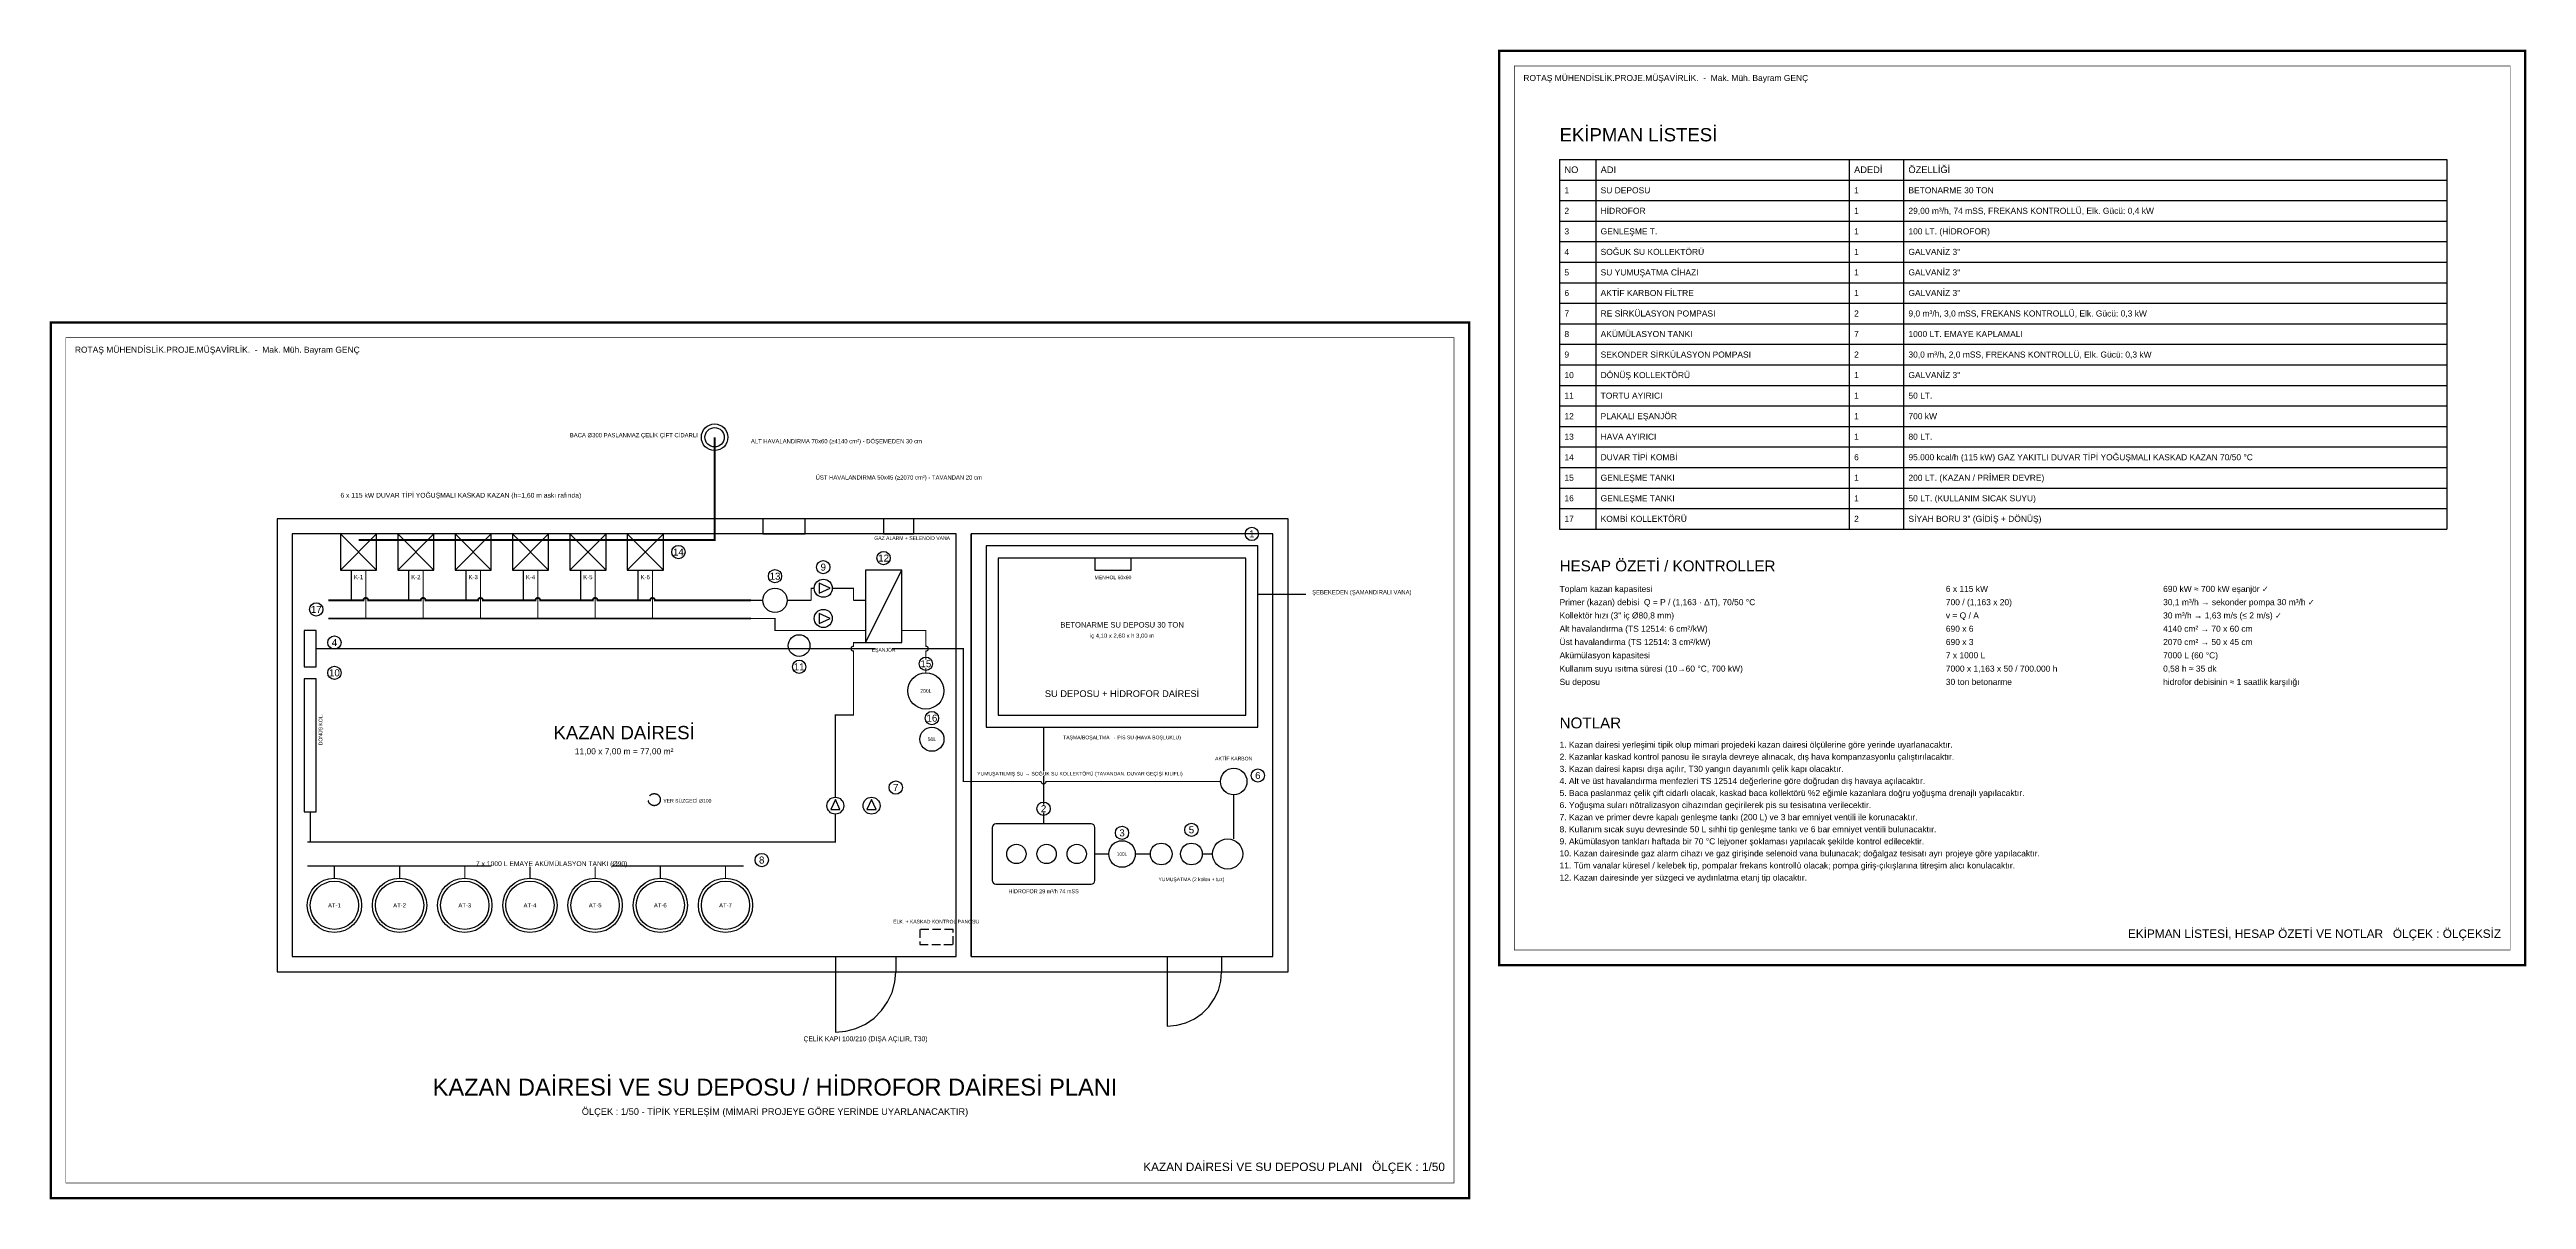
# Model space of a CAD drawing. Header units: centimetres. Extents: x -152 to 8002, y -202 to 1802.
# Drawn here: x 3898 to 8002, y -102 to 1802 of the extents above; entities that cross this region are included whole.
import ezdxf
from ezdxf.enums import TextEntityAlignment as Align

# ---------------------------------------------------------------- set-up
doc = ezdxf.new("R2010")
doc.units = ezdxf.units.CM
for name, pattern in [('BASMA HATTI', [31, 25, -6]), ('DASHDOT', [20, 14, -6]), ('ISITMA DONUS HATTI', [26, 20, -6]), ('PIS', [38, 30, -8])]:
    doc.linetypes.add(name, pattern=pattern)
for name, color, linetype in [('MIMARI', 8, 'Continuous'), ('MTY-BACA', 7, 'Continuous'), ('MTY-CIHAZ', 135, 'Continuous'), ('MTY-DOGALGAZ', 7, 'Continuous'), ('MTY-EKIPMAN-NO', 7, 'Continuous'), ('MTY-ELEKTRIK', 30, 'DASHDOT'), ('MTY-HESAP', 1, 'Continuous'), ('MTY-ISITMA-DONUS-BORU', 30, 'ISITMA DONUS HATTI'), ('MTY-ISITMA-GIDIS-BORU', 10, 'Continuous'), ('MTY-KAT-ADI', 1, 'Continuous'), ('MTY-PAFTA', 7, 'Continuous'), ('MTY-PIS-SU-BORUSU', 6, 'PIS'), ('MTY-PISSU-CAP', 211, 'Continuous'), ('MTY-SICAKSU-BORU', 1, 'BASMA HATTI'), ('MTY-SIRKULASYON-BORU', 7, 'Continuous'), ('MTY-SOGUKSU-BORU', 5, 'Continuous'), ('MTY-YAZI', 7, 'Continuous'), ('RAST-TEM-SU DEPOSU', 11, 'Continuous')]:
    doc.layers.add(name, color=color, linetype=linetype)
doc.layers.add('ROTAS-PAFTA-SINIRI', color=8, linetype='Continuous', plot=False)
doc.styles.add('ROTAS', font='arial.ttf')

# ---------------------------------------------------------------- blocks, each defined once
blk = doc.blocks.new('ROTAS_PAFTA')
blk.add_lwpolyline([(0, 0), (1, 0), (1, 1), (0, 1)], close=True)

msp = doc.modelspace()

# ---------------------------------------------------------------- linework, layer by layer
at = {"layer": 'MIMARI'}
for p, q in [((5400, 300), (5400, 1000)), ((5425, 300), (5425, 1000)), ((5200, 300), (5200, 275)), ((5300, 300), (5300, 275)), ((5750, 300), (5750, 275)), ((5840, 300), (5840, 275)), ((5200, 275), (5200, 175)), ((5750, 275), (5750, 185))]:
    msp.add_line(p, q, dxfattribs=at)
for points in [[(4275, 275), (5950, 275), (5950, 1025), (4275, 1025)], [(4300, 300), (5400, 300), (5400, 1000), (4300, 1000)], [(5425, 300), (5925, 300), (5925, 1000), (5425, 1000)]]:
    msp.add_lwpolyline(points, close=True, dxfattribs=at)
for points in [[(5200, 175), (5217.4, 176.5), (5234.2, 181), (5250, 188.4), (5264.3, 198.4), (5276.6, 210.7), (5286.6, 225), (5294, 240.8), (5298.5, 257.6), (5300, 275)], [(5750, 185), (5765.6, 186.4), (5780.8, 190.4), (5795, 197.1), (5807.9, 206.1), (5818.9, 217.1), (5827.9, 230), (5834.6, 244.2), (5838.6, 259.4), (5840, 275)]]:
    msp.add_lwpolyline(points, dxfattribs=at)
at = {"layer": 'MTY-BACA', "const_width": 3}
msp.add_lwpolyline([(4410, 990), (4885, 990), (5000, 990), (5000, 1060), (5000, 1160)], dxfattribs=at)
at = {"layer": 'MTY-BACA'}
for radius in [22, 16]:
    msp.add_circle((5000, 1160), radius, dxfattribs=at)
at = {"layer": 'MTY-CIHAZ'}
for p, q in [((4380, 940), (4440, 1000)), ((4380, 1000), (4440, 940)), ((4475, 940), (4535, 1000)), ((4475, 1000), (4535, 940)), ((4570, 940), (4630, 1000)), ((4570, 1000), (4630, 940)), ((4665, 940), (4725, 1000)), ((4665, 1000), (4725, 940)), ((4760, 940), (4820, 1000)), ((4760, 1000), (4820, 940)), ((4855, 940), (4915, 1000)), ((4855, 1000), (4915, 940)), ((5250, 820), (5310, 940))]:
    msp.add_line(p, q, dxfattribs=at)
for points in [[(4380, 940), (4440, 940), (4440, 1000), (4380, 1000)], [(4475, 940), (4535, 940), (4535, 1000), (4475, 1000)], [(4570, 940), (4630, 940), (4630, 1000), (4570, 1000)], [(4665, 940), (4725, 940), (4725, 1000), (4665, 1000)], [(4760, 940), (4820, 940), (4820, 1000), (4760, 1000)], [(4855, 940), (4915, 940), (4915, 1000), (4855, 1000)], [(5080, 1000), (5150, 1000), (5150, 1025), (5080, 1025)], [(5280, 1000), (5330, 1000), (5330, 1025), (5280, 1025)], [(5191.2, 910), (5173.2, 918.2), (5173.2, 901.8)], [(5250, 820), (5310, 820), (5310, 940), (5250, 940)], [(5191.2, 860), (5173.2, 868.2), (5173.2, 851.8)], [(4320, 780), (4340, 780), (4340, 840), (4320, 840)], [(4320, 540), (4340, 540), (4340, 760), (4320, 760)], [(5200, 560.5), (5192.3, 543.7), (5207.7, 543.7)], [(5260, 560.5), (5252.3, 543.7), (5267.7, 543.7)], [(5624, 420), (5626.3, 420.5), (5628.2, 421.8), (5629.5, 423.7), (5630, 426), (5630, 514), (5629.5, 516.3), (5628.2, 518.2), (5626.3, 519.5), (5624, 520), (5466, 520), (5463.7, 519.5), (5461.8, 518.2), (5460.5, 516.3), (5460, 514), (5460, 426), (5460.5, 423.7), (5461.8, 421.8), (5463.7, 420.5), (5466, 420)]]:
    msp.add_lwpolyline(points, close=True, dxfattribs=at)
for centre, radius in [((5100, 890), 20), ((5180, 910), 15), ((5180, 860), 15), ((5140, 815), 18), ((5350, 740), 30), ((5360, 660), 20), ((5860, 590), 22), ((5200, 550), 14), ((5260, 550), 14), ((5850, 470), 25), ((5500, 470), 16), ((5550, 470), 16), ((5600, 470), 16), ((5675, 470), 22), ((5740, 470), 18), ((5790, 470), 18), ((4370, 385), 45), ((4370, 385), 40), ((4478, 385), 45), ((4478, 385), 40), ((4586, 385), 45), ((4586, 385), 40), ((4694, 385), 45), ((4694, 385), 40), ((4802, 385), 45), ((4802, 385), 40), ((4910, 385), 45), ((4910, 385), 40), ((5018, 385), 45), ((5018, 385), 40)]:
    msp.add_circle(centre, radius, dxfattribs=at)
at = {"layer": 'MTY-EKIPMAN-NO'}
for centre in [(5890, 1000), (4940, 970), (5180, 945), (5280, 960), (5100, 930), (4340, 875), (4370, 820), (4370, 770), (5140, 780), (5350, 785), (5360, 695), (5300, 580), (5900, 600), (5545, 545), (5675, 505), (5790, 510), (5078, 460)]:
    msp.add_circle(centre, 11, dxfattribs=at)
at = {"layer": 'MTY-ELEKTRIK'}
msp.add_lwpolyline([(5340, 320), (5395, 320), (5395, 345), (5340, 345)], close=True, dxfattribs=at)
at = {"layer": 'MTY-ISITMA-DONUS-BORU'}
for points, const_width in [([(4422, 940), (4422, 860)], 2), ([(4517, 940), (4517, 860)], 2), ([(4612, 940), (4612, 860)], 2), ([(4707, 940), (4707, 860)], 2), ([(4802, 940), (4802, 860)], 2), ([(4897, 940), (4897, 860)], 2), ([(4360, 860), (5060, 860)], 3), ([(5250, 840), (5100, 840), (5100, 860), (5060, 860)], 2), ([(5310, 840), (5350, 840), (5350, 814), (5351, 813.9), (5352, 813.5), (5352.8, 812.8), (5353.5, 812), (5353.9, 811), (5354, 810), (5353.9, 809), (5353.5, 808), (5352.8, 807.2), (5352, 806.5), (5351, 806.1), (5350, 806), (5350, 770)], 2)]:
    msp.add_lwpolyline(points, dxfattribs=dict(at, const_width=const_width))
at = {"layer": 'MTY-ISITMA-GIDIS-BORU'}
for points, const_width in [([(4398, 940), (4398, 890)], 2), ([(4493, 940), (4493, 890)], 2), ([(4588, 940), (4588, 890)], 2), ([(4683, 940), (4683, 890)], 2), ([(4778, 940), (4778, 890)], 2), ([(4873, 940), (4873, 890)], 2), ([(5160, 890), (5160, 910), (5165, 910)], 2), ([(5195, 910), (5230, 910), (5230, 890)], 2), ([(4360, 890), (4418, 890), (4418.1, 891), (4418.5, 892), (4419.2, 892.8), (4420, 893.5), (4421, 893.9), (4422, 894), (4423, 893.9), (4424, 893.5), (4424.8, 892.8), (4425.5, 892), (4425.9, 891), (4426, 890), (4513, 890), (4513.1, 891), (4513.5, 892), (4514.2, 892.8), (4515, 893.5), (4516, 893.9), (4517, 894), (4518, 893.9), (4519, 893.5), (4519.8, 892.8), (4520.5, 892), (4520.9, 891), (4521, 890), (4608, 890), (4608.1, 891), (4608.5, 892), (4609.2, 892.8), (4610, 893.5), (4611, 893.9), (4612, 894), (4613, 893.9), (4614, 893.5), (4614.8, 892.8), (4615.5, 892), (4615.9, 891), (4616, 890), (4703, 890), (4703.1, 891), (4703.5, 892), (4704.2, 892.8), (4705, 893.5), (4706, 893.9), (4707, 894), (4708, 893.9), (4709, 893.5), (4709.8, 892.8), (4710.5, 892), (4710.9, 891), (4711, 890), (4798, 890), (4798.1, 891), (4798.5, 892), (4799.2, 892.8), (4800, 893.5), (4801, 893.9), (4802, 894), (4803, 893.9), (4804, 893.5), (4804.8, 892.8), (4805.5, 892), (4805.9, 891), (4806, 890), (4893, 890), (4893.1, 891), (4893.5, 892), (4894.2, 892.8), (4895, 893.5), (4896, 893.9), (4897, 894), (4898, 893.9), (4899, 893.5), (4899.8, 892.8), (4900.5, 892), (4900.9, 891), (4901, 890), (5060, 890)], 3), ([(5060, 890), (5080, 890)], 2), ([(5120, 890), (5160, 890)], 2), ([(5230, 890), (5250, 890)], 2)]:
    msp.add_lwpolyline(points, dxfattribs=dict(at, const_width=const_width))
at = {"layer": 'MTY-PAFTA'}
for p, q in [((6400, 1620), (7870, 1620)), ((6400, 1620), (6400, 1008)), ((6460, 1620), (6460, 1008)), ((6880, 1620), (6880, 1008)), ((6970, 1620), (6970, 1008)), ((7870, 1620), (7870, 1008)), ((6400, 1586), (7870, 1586)), ((6400, 1552), (7870, 1552)), ((6400, 1518), (7870, 1518)), ((6400, 1484), (7870, 1484)), ((6400, 1450), (7870, 1450)), ((6400, 1416), (7870, 1416)), ((6400, 1382), (7870, 1382)), ((6400, 1348), (7870, 1348)), ((6400, 1314), (7870, 1314)), ((6400, 1280), (7870, 1280)), ((6400, 1246), (7870, 1246)), ((6400, 1212), (7870, 1212)), ((6400, 1178), (7870, 1178)), ((6400, 1144), (7870, 1144)), ((6400, 1110), (7870, 1110)), ((6400, 1076), (7870, 1076)), ((6400, 1042), (7870, 1042)), ((6400, 1008), (7870, 1008))]:
    msp.add_line(p, q, dxfattribs=at)
for points, const_width in [([(6300, 286), (8000, 286), (8000, 1800), (6300, 1800)], 4), ([(6325, 311), (7975, 311), (7975, 1775), (6325, 1775)], 1), ([(3900, -100), (6250, -100), (6250, 1350), (3900, 1350)], 4), ([(3925, -75), (6225, -75), (6225, 1325), (3925, 1325)], 1)]:
    msp.add_lwpolyline(points, close=True, dxfattribs=dict(at, const_width=const_width))
at = {"layer": 'MTY-PIS-SU-BORUSU'}
msp.add_circle((4900, 560), 10, dxfattribs=at)
at = {"layer": 'MTY-SICAKSU-BORU', "const_width": 2}
for points in [[(4325, 450), (5048, 450)], [(4370, 430), (4370, 450)], [(4478, 430), (4478, 450)], [(4586, 430), (4586, 450)], [(4694, 430), (4694, 450)], [(4802, 430), (4802, 450)], [(4910, 430), (4910, 450)], [(5018, 430), (5018, 450)]]:
    msp.add_lwpolyline(points, dxfattribs=at)
at = {"layer": 'MTY-SIRKULASYON-BORU', "const_width": 2}
for points in [[(5200, 564), (5200, 700), (5230, 700), (5230, 806), (5229, 806.1), (5228, 806.5), (5227.2, 807.2), (5226.5, 808), (5226.1, 809), (5226, 810), (5226.1, 811), (5226.5, 812), (5227.2, 812.8), (5228, 813.5), (5229, 813.9), (5230, 814), (5230, 820), (5250, 820)], [(4330, 540), (4330, 490), (4340, 490)], [(5048, 490), (5200, 490), (5200, 536)], [(4325, 490), (5048, 490)]]:
    msp.add_lwpolyline(points, dxfattribs=at)
at = {"layer": 'MTY-SOGUKSU-BORU', "const_width": 2}
for points in [[(5900, 900), (5980, 900)], [(5838, 590), (5549, 590), (5548.9, 589), (5548.5, 588), (5547.8, 587.2), (5547, 586.5), (5546, 586.1), (5545, 586), (5544, 586.1), (5543, 586.5), (5542.2, 587.2), (5541.5, 588), (5541.1, 589), (5541, 590), (5412, 590), (5412, 810), (4340, 810)], [(5545, 680), (5545, 520)], [(5860, 495), (5860, 568)], [(5630, 470), (5653, 470)], [(5697, 470), (5722, 470)], [(5808, 470), (5825, 470)]]:
    msp.add_lwpolyline(points, dxfattribs=at)
at = {"layer": 'RAST-TEM-SU DEPOSU'}
for points in [[(5450, 680), (5900, 680), (5900, 980), (5450, 980)], [(5470, 700), (5880, 700), (5880, 960), (5470, 960)], [(5630, 940), (5690, 940), (5690, 960), (5630, 960)]]:
    msp.add_lwpolyline(points, close=True, dxfattribs=at)

# ---------------------------------------------------------------- block references
at = {"layer": 'ROTAS-PAFTA-SINIRI'}
for p, xscale, yscale in [((6300, 286), 1700, 1514), ((3900, -100), 2350, 1450)]:
    msp.add_blockref('ROTAS_PAFTA', p, dxfattribs=dict(at, xscale=xscale, yscale=yscale))

# ---------------------------------------------------------------- texts
at = {"layer": 'MIMARI', "style": 'ROTAS'}
msp.add_text('ÇELİK KAPI 100/210 (DIŞA AÇILIR, T30)', height=8, dxfattribs=at).set_placement((5250, 160), align=Align.CENTER)
at = {"layer": 'MTY-BACA', "style": 'ROTAS'}
msp.add_text('BACA Ø300 PASLANMAZ ÇELİK ÇİFT CİDARLI', height=7, dxfattribs=at).set_placement((4972, 1160), align=Align.RIGHT)
at = {"layer": 'MTY-CIHAZ', "style": 'ROTAS'}
msp.add_text('6 x 115 kW DUVAR TİPİ YOĞUŞMALI KASKAD KAZAN (h=1,60 m askı rafında)', height=8, dxfattribs=at).set_placement((4380, 1060))
for s, height, p in [('K-1', 7, (4410, 925)), ('K-2', 7, (4505, 925)), ('K-3', 7, (4600, 925)), ('K-4', 7, (4695, 925)), ('K-5', 7, (4790, 925)), ('K-6', 7, (4885, 925)), ('AKTİF KARBON', 6, (5860, 625)), ('HİDROFOR 29 m³/h 74 mSS', 6.5, (5545, 405)), ('YUMUŞATMA (2 kolon + tuz)', 6, (5790, 425))]:
    msp.add_text(s, height=height, dxfattribs=at).set_placement(p, align=Align.CENTER)
for s, height, p in [('200L', 6, (5350, 740)), ('50L', 6, (5360, 660)), ('100L', 5.5, (5675, 470)), ('AT-1', 7, (4370, 385)), ('AT-2', 7, (4478, 385)), ('AT-3', 7, (4586, 385)), ('AT-4', 7, (4694, 385)), ('AT-5', 7, (4802, 385)), ('AT-6', 7, (4910, 385)), ('AT-7', 7, (5018, 385))]:
    msp.add_text(s, height=height, dxfattribs=at).set_placement(p, align=Align.MIDDLE_CENTER)
msp.add_text('DÖNÜŞ KOL.', height=6, rotation=90, dxfattribs=at).set_placement((4350, 650))
at = {"layer": 'MTY-DOGALGAZ', "style": 'ROTAS'}
msp.add_text('GAZ ALARM + SELENOİD VANA', height=6, dxfattribs=at).set_placement((5390, 990), align=Align.RIGHT)
at = {"layer": 'MTY-EKIPMAN-NO', "style": 'ROTAS'}
for s, height, p in [('1', 11.6, (5890, 1000)), ('14', 11.55, (4940, 970)), ('9', 11.6, (5180, 945)), ('12', 11.55, (5280, 960)), ('13', 11.55, (5100, 930)), ('17', 11.55, (4340, 875)), ('4', 11.6, (4370, 820)), ('11', 11.55, (5140, 780)), ('10', 11.55, (4370, 770)), ('16', 11.55, (5360, 695)), ('7', 11.6, (5300, 580)), ('6', 11.6, (5900, 600)), ('3', 11.6, (5675, 505)), ('5', 11.6, (5790, 510)), ('8', 11.6, (5078, 460))]:
    msp.add_text(s, height=height, dxfattribs=at).set_placement(p, align=Align.MIDDLE_CENTER)
at = {"layer": 'MTY-ELEKTRIK', "style": 'ROTAS'}
msp.add_text('ELK. + KASKAD KONTROL PANOSU', height=6, dxfattribs=at).set_placement((5367, 355), align=Align.CENTER)
at = {"layer": 'MTY-HESAP', "style": 'ROTAS'}
for s, p in [('Toplam kazan kapasitesi', (6400, 904)), ('6 x 115 kW', (7040, 904)), ('690 kW ≈ 700 kW eşanjör ✓', (7400, 904)), ('Primer (kazan) debisi  Q = P / (1,163 · ΔT), 70/50 °C', (6400, 882)), ('Kollektör hızı (3" iç Ø80,8 mm)', (6400, 860)), ('v = Q / A', (7040, 860)), ('700 / (1,163 x 20)', (7040, 882)), ('30,1 m³/h → sekonder pompa 30 m³/h ✓', (7400, 882)), ('30 m³/h → 1,63 m/s (≤ 2 m/s) ✓', (7400, 860)), ('Alt havalandırma (TS 12514: 6 cm²/kW)', (6400, 838)), ('Üst havalandırma (TS 12514: 3 cm²/kW)', (6400, 816)), ('690 x 6', (7040, 838)), ('690 x 3', (7040, 816)), ('4140 cm² → 70 x 60 cm', (7400, 838)), ('2070 cm² → 50 x 45 cm', (7400, 816)), ('Akümülasyon kapasitesi', (6400, 794)), ('Kullanım suyu ısıtma süresi (10→60 °C, 700 kW)', (6400, 772)), ('7 x 1000 L', (7040, 794)), ('7000 x 1,163 x 50 / 700.000 h', (7040, 772)), ('0,58 h ≈ 35 dk', (7400, 772)), ('7000 L (60 °C)', (7400, 794)), ('Su deposu', (6400, 750)), ('30 ton betonarme', (7040, 750)), ('hidrofor debisinin ≈ 1 saatlik karşılığı', (7400, 750))]:
    msp.add_text(s, height=10, dxfattribs=at).set_placement(p)
at = {"layer": 'MTY-KAT-ADI', "style": 'ROTAS'}
for s, height, p in [('SU DEPOSU + HİDROFOR DAİRESİ', 11, (5675, 730)), ('KAZAN DAİRESİ', 22, (4850, 660)), ('KAZAN DAİRESİ VE SU DEPOSU / HİDROFOR DAİRESİ PLANI', 28, (5100, 70)), ('ÖLÇEK : 1/50 - TİPİK YERLEŞİM (MİMARİ PROJEYE GÖRE YERİNDE UYARLANACAKTIR)', 11, (5100, 38))]:
    msp.add_text(s, height=height, dxfattribs=at).set_placement(p, align=Align.CENTER)
at = {"layer": 'MTY-PAFTA', "style": 'ROTAS'}
for p in [(6340, 1750), (3940, 1300)]:
    msp.add_text('ROTAŞ MÜHENDİSLİK.PROJE.MÜŞAVİRLİK.  -  Mak. Müh. Bayram GENÇ', height=10, dxfattribs=at).set_placement(p)
for s, p in [('EKİPMAN LİSTESİ, HESAP ÖZETİ VE NOTLAR   ÖLÇEK : ÖLÇEKSİZ', (7960, 331)), ('KAZAN DAİRESİ VE SU DEPOSU PLANI   ÖLÇEK : 1/50', (6210, -55))]:
    msp.add_text(s, height=14, dxfattribs=at).set_placement(p, align=Align.RIGHT)
at = {"layer": 'MTY-PISSU-CAP', "style": 'ROTAS'}
msp.add_text('YER SÜZGECİ Ø100', height=6, dxfattribs=at).set_placement((4915, 555))
at = {"layer": 'MTY-SOGUKSU-BORU', "style": 'ROTAS'}
msp.add_text('ŞEBEKEDEN (ŞAMANDIRALI VANA)', height=7, dxfattribs=at).set_placement((5990, 900))
msp.add_text('TAŞMA/BOŞALTMA → PİS SU (HAVA BOŞLUKLU)', height=6, dxfattribs=at).set_placement((5675, 660), align=Align.CENTER)
at = {"layer": 'MTY-YAZI', "style": 'ROTAS'}
for s, height, p in [('EKİPMAN LİSTESİ', 22, (6400, 1650)), ('ALT HAVALANDIRMA 70x60 (≥4140 cm²) - DÖŞEMEDEN 30 cm', 7, (5060, 1150)), ('HESAP ÖZETİ / KONTROLLER', 18, (6400, 938)), ('NOTLAR', 18, (6400, 678)), ('3. Kazan dairesi kapısı dışa açılır, T30 yangın dayanımlı çelik kapı olacaktır.', 10, (6400, 606)), ('2. Kazanlar kaskad kontrol panosu ile sırayla devreye alınacak, dış hava kompanzasyonlu çalıştırılacaktır.', 10, (6400, 626)), ('1. Kazan dairesi yerleşimi tipik olup mimari projedeki kazan dairesi ölçülerine göre yerinde uyarlanacaktır.', 10, (6400, 646)), ('4. Alt ve üst havalandırma menfezleri TS 12514 değerlerine göre doğrudan dış havaya açılacaktır.', 10, (6400, 586)), ('5. Baca paslanmaz çelik çift cidarlı olacak, kaskad baca kollektörü %2 eğimle kazanlara doğru yoğuşma drenajlı yapılacaktır.', 10, (6400, 566)), ('6. Yoğuşma suları nötralizasyon cihazından geçirilerek pis su tesisatına verilecektir.', 10, (6400, 546)), ('7. Kazan ve primer devre kapalı genleşme tankı (200 L) ve 3 bar emniyet ventili ile korunacaktır.', 10, (6400, 526)), ('8. Kullanım sıcak suyu devresinde 50 L sıhhi tip genleşme tankı ve 6 bar emniyet ventili bulunacaktır.', 10, (6400, 506)), ('9. Akümülasyon tankları haftada bir 70 °C lejyoner şoklaması yapılacak şekilde kontrol edilecektir.', 10, (6400, 486)), ('10. Kazan dairesinde gaz alarm cihazı ve gaz girişinde selenoid vana bulunacak; doğalgaz tesisatı ayrı projeye göre yapılacaktır.', 10, (6400, 466)), ('11. Tüm vanalar küresel / kelebek tip, pompalar frekans kontrollü olacak; pompa giriş-çıkışlarına titreşim alıcı konulacaktır.', 10, (6400, 446)), ('12. Kazan dairesinde yer süzgeci ve aydınlatma etanj tip olacaktır.', 10, (6400, 426))]:
    msp.add_text(s, height=height, dxfattribs=at).set_placement(p)
for s, height, p in [('NO', 11, (6408, 1603)), ('ADI', 11, (6468, 1603)), ('ADEDİ', 11, (6888, 1603)), ('ÖZELLİĞİ', 11, (6978, 1603)), ('1', 10, (6408, 1569)), ('SU DEPOSU', 10, (6468, 1569)), ('1', 10, (6888, 1569)), ('BETONARME 30 TON', 10, (6978, 1569)), ('2', 10, (6408, 1535)), ('HİDROFOR', 10, (6468, 1535)), ('1', 10, (6888, 1535)), ('29,00 m³/h, 74 mSS, FREKANS KONTROLLÜ, Elk. Gücü: 0,4 kW', 10, (6978, 1535)), ('3', 10, (6408, 1501)), ('GENLEŞME T.', 10, (6468, 1501)), ('1', 10, (6888, 1501)), ('100 LT. (HİDROFOR)', 10, (6978, 1501)), ('4', 10, (6408, 1467)), ('5', 10, (6408, 1433)), ('SOĞUK SU KOLLEKTÖRÜ', 10, (6468, 1467)), ('SU YUMUŞATMA CİHAZI', 10, (6468, 1433)), ('1', 10, (6888, 1467)), ('1', 10, (6888, 1433)), ('GALVANİZ 3"', 10, (6978, 1467)), ('GALVANİZ 3"', 10, (6978, 1433)), ('6', 10, (6408, 1399)), ('AKTİF KARBON FİLTRE', 10, (6468, 1399)), ('1', 10, (6888, 1399)), ('GALVANİZ 3"', 10, (6978, 1399)), ('7', 10, (6408, 1365)), ('RE SİRKÜLASYON POMPASI', 10, (6468, 1365)), ('2', 10, (6888, 1365)), ('9,0 m³/h, 3,0 mSS, FREKANS KONTROLLÜ, Elk. Gücü: 0,3 kW', 10, (6978, 1365)), ('8', 10, (6408, 1331)), ('AKÜMÜLASYON TANKI', 10, (6468, 1331)), ('7', 10, (6888, 1331)), ('1000 LT. EMAYE KAPLAMALI', 10, (6978, 1331)), ('9', 10, (6408, 1297)), ('SEKONDER SİRKÜLASYON POMPASI', 10, (6468, 1297)), ('2', 10, (6888, 1297)), ('30,0 m³/h, 2,0 mSS, FREKANS KONTROLLÜ, Elk. Gücü: 0,3 kW', 10, (6978, 1297)), ('10', 10, (6408, 1263)), ('11', 10, (6408, 1229)), ('TORTU AYIRICI', 10, (6468, 1229)), ('DÖNÜŞ KOLLEKTÖRÜ', 10, (6468, 1263)), ('1', 10, (6888, 1263)), ('1', 10, (6888, 1229)), ('50 LT.', 10, (6978, 1229)), ('GALVANİZ 3"', 10, (6978, 1263)), ('12', 10, (6408, 1195)), ('PLAKALI EŞANJÖR', 10, (6468, 1195)), ('1', 10, (6888, 1195)), ('700 kW', 10, (6978, 1195)), ('13', 10, (6408, 1161)), ('HAVA AYIRICI', 10, (6468, 1161)), ('1', 10, (6888, 1161)), ('80 LT.', 10, (6978, 1161)), ('14', 10, (6408, 1127)), ('DUVAR TİPİ KOMBİ', 10, (6468, 1127)), ('6', 10, (6888, 1127)), ('95.000 kcal/h (115 kW) GAZ YAKITLI DUVAR TİPİ YOĞUŞMALI KASKAD KAZAN 70/50 °C', 10, (6978, 1127)), ('15', 10, (6408, 1093)), ('GENLEŞME TANKI', 10, (6468, 1093)), ('1', 10, (6888, 1093)), ('200 LT. (KAZAN / PRİMER DEVRE)', 10, (6978, 1093)), ('16', 10, (6408, 1059)), ('17', 10, (6408, 1025)), ('GENLEŞME TANKI', 10, (6468, 1059)), ('KOMBİ KOLLEKTÖRÜ', 10, (6468, 1025)), ('2', 10, (6888, 1025)), ('1', 10, (6888, 1059)), ('50 LT. (KULLANIM SICAK SUYU)', 10, (6978, 1059)), ('SİYAH BORU 3" (GİDİŞ + DÖNÜŞ)', 10, (6978, 1025))]:
    msp.add_text(s, height=height, dxfattribs=at).set_placement(p, align=Align.MIDDLE_LEFT)
for s, height, p in [('ÜST HAVALANDIRMA 50x45 (≥2070 cm²) - TAVANDAN 20 cm', 7, (5305, 1090)), ('MENHOL 60x60', 6, (5660, 925)), ('BETONARME SU DEPOSU 30 TON', 9, (5675, 845)), ('iç 4,10 x 2,60 x h 3,00 m', 7, (5675, 828)), ('11,00 x 7,00 m = 77,00 m²', 10, (4850, 635))]:
    msp.add_text(s, height=height, dxfattribs=at).set_placement(p, align=Align.CENTER)

# ---------------------------------------------------------------- next in the draw order: wipeouts: each hides what was drawn before it
for points in [[(5294, 804), (5266, 804), (5266, 812), (5294, 812)], [(5358.2, 778.2), (5341.8, 778.2), (5341.8, 791.8), (5358.2, 791.8)], [(5696.4, 599), (5434, 599), (5434, 607), (5696.4, 607)], [(5549.6, 538.2), (5540.4, 538.2), (5540.4, 551.8), (5549.6, 551.8)], [(4830.2, 449), (4629.8, 449), (4629.8, 459), (4830.2, 459)]]:
    msp.add_wipeout(points)

# ---------------------------------------------------------------- next in the draw order: texts
at = {"layer": 'MTY-CIHAZ', "style": 'ROTAS'}
for s, height, p in [('EŞANJÖR', 6, (5280, 805)), ('7 x 1000 L EMAYE AKÜMÜLASYON TANKI (Ø90)', 8, (4730, 450))]:
    msp.add_text(s, height=height, dxfattribs=at).set_placement(p, align=Align.CENTER)
at = {"layer": 'MTY-EKIPMAN-NO', "style": 'ROTAS'}
for s, height, p in [('15', 11.55, (5350, 785)), ('2', 11.6, (5545, 545))]:
    msp.add_text(s, height=height, dxfattribs=at).set_placement(p, align=Align.MIDDLE_CENTER)
at = {"layer": 'MTY-SOGUKSU-BORU', "style": 'ROTAS'}
msp.add_text('YUMUŞATILMIŞ SU → SOĞUK SU KOLLEKTÖRÜ (TAVANDAN, DUVAR GEÇİŞİ KILIFLI)', height=6, dxfattribs=at).set_placement((5435, 600))

doc.saveas('drawing.dxf')
